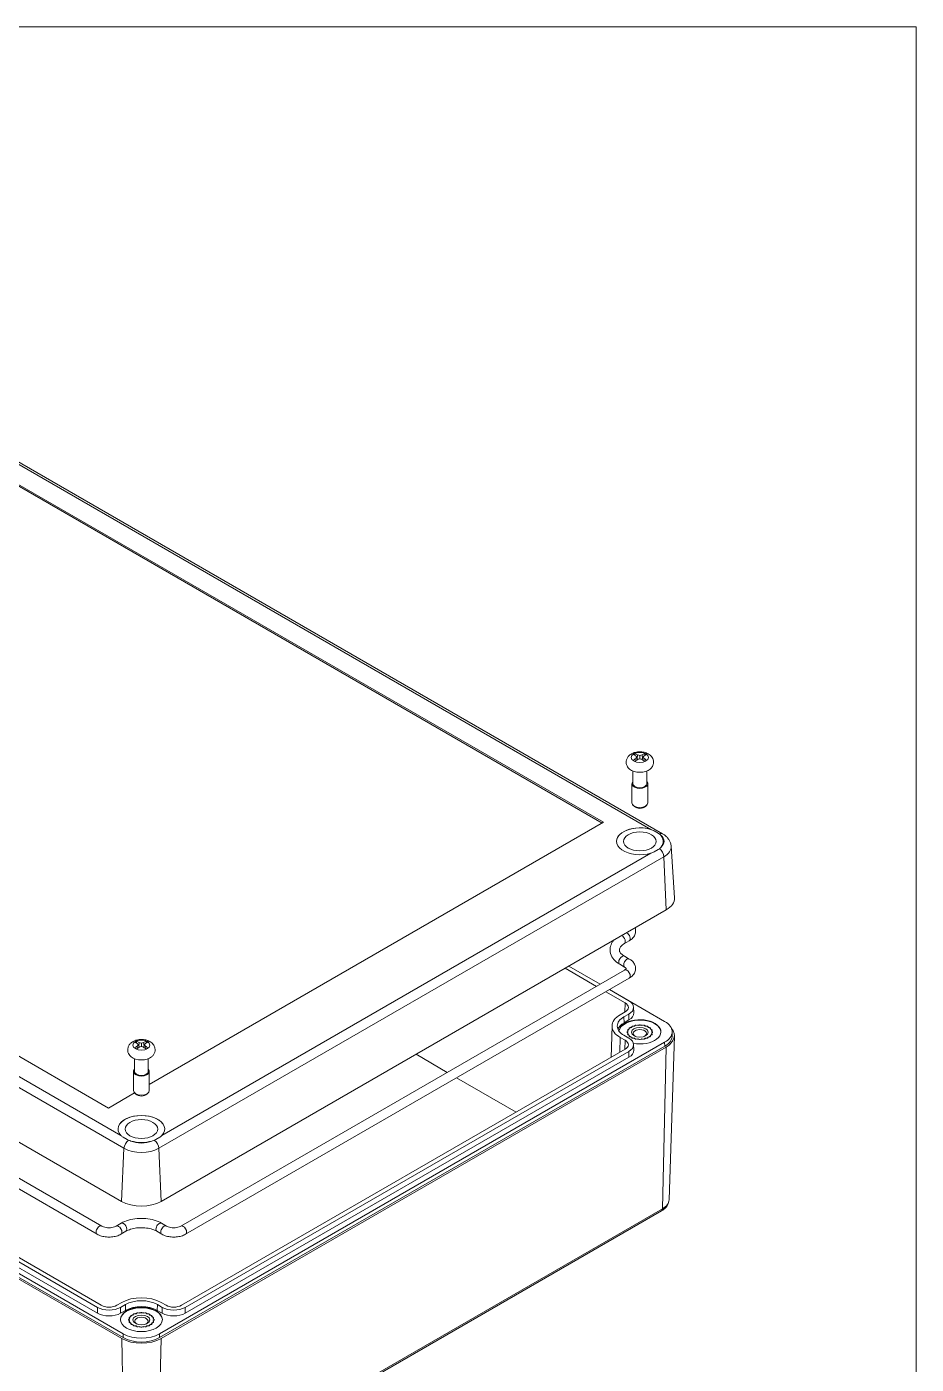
# Model space of a CAD drawing. Header units: millimetres. Extents: x 25 to 1372, y 25 to 1055.
# Drawn here: x 1139.8 to 1358.9, y 711.8 to 1041.4 of the extents above; entities that cross this region are included whole.
import ezdxf

# ---------------------------------------------------------------- set-up
doc = ezdxf.new("R2010")
doc.units = ezdxf.units.MM
doc.header["$LTSCALE"] = 5
for name, color, linetype, lineweight in [('Sketch Geometry (ANSI)', 7, 'Continuous', 9), ('Visible (ANSI)', 7, 'Continuous', 9), ('Visible Narrow (ANSI)', 7, 'Continuous', 9)]:
    doc.layers.add(name, color=color, linetype=linetype, lineweight=lineweight)

# ---------------------------------------------------------------- blocks, each defined once
blk = doc.blocks.new('Borders Default Border')
at = {"layer": 'Sketch Geometry (ANSI)', "flags": 128}
blk.add_lwpolyline([(7.62, 7.62), (7.62, 208.28), (271.78, 208.28), (271.78, 7.62), (7.62, 7.62)], dxfattribs=at)

msp = doc.modelspace()

# ---------------------------------------------------------------- linework, layer by layer
at = {"layer": 'Visible (ANSI)'}
for p, q in [((1127.255, 940.184), (1296.395, 842.531)), ((1281.879, 845.361), (1131.442, 932.216)), ((1281.553, 845.173), (1131.442, 931.84)), ((1009.466, 861.793), (1159.903, 774.938)), ((1289.792, 861.07), (1289.878, 860.54)), ((1290.086, 861.406), (1290.241, 860.774)), ((1290.271, 861.984), (1290.165, 861.087)), ((1290.193, 860.969), (1290.502, 860.873)), ((1290.823, 861.832), (1290.823, 860.981)), ((1291.145, 860.873), (1291.453, 860.969)), ((1291.376, 861.984), (1291.482, 861.087)), ((1291.561, 861.406), (1291.406, 860.774)), ((1291.855, 861.07), (1291.769, 860.54)), ((1289.116, 857.978), (1289.116, 854.845)), ((1292.531, 857.978), (1292.531, 854.845)), ((1288.868, 854.845), (1288.868, 850.15)), ((1292.778, 854.845), (1292.778, 850.15)), ((1163.155, 751.934), (994.015, 849.587)), ((1289.474, 849.237), (1289.125, 849.591)), ((1292.172, 849.237), (1292.522, 849.591)), ((1169.989, 780.762), (1281.879, 845.361)), ((1294.368, 843.271), (1295.351, 842.703)), ((1295.351, 838.61), (1294.368, 838.043)), ((1298.527, 839.462), (1299.345, 826.729)), ((1004.267, 834.761), (1158.282, 745.84)), ((1003.117, 832.769), (1157.132, 743.848)), ((1172.913, 751.934), (1297.329, 823.765)), ((994.037, 815.796), (1163.177, 718.143)), ((994.394, 816.002), (1163.533, 718.349)), ((994.422, 816.957), (1163.562, 719.304)), ((1003.236, 814.722), (1157.251, 725.802)), ((1004.148, 815.249), (1158.163, 726.328)), ((1287.007, 815.445), (1288.227, 816.149)), ((1003.204, 813.295), (1157.219, 724.375)), ((1288.227, 811.662), (1287.007, 812.366)), ((1177.787, 745.84), (1287.077, 808.939)), ((1280.11, 804.917), (1272.396, 809.37)), ((1281.022, 805.443), (1273.308, 809.897)), ((1281.054, 805.462), (1273.34, 809.915)), ((1287.077, 809.67), (1285.857, 810.375)), ((1178.937, 743.848), (1288.227, 806.947)), ((1287.196, 800.825), (1282.41, 803.589)), ((1288.108, 801.352), (1283.322, 804.115)), ((1296.922, 796.3), (1283.354, 804.134)), ((1285.976, 797.925), (1287.196, 798.629)), ((1286.888, 797.398), (1288.108, 798.102)), ((1289.273, 799.77), (1289.318, 798.362)), ((1283.97, 795.2), (1283.72, 787.42)), ((1286.92, 795.971), (1288.14, 796.676)), ((1288.226, 794.388), (1287.865, 794.24)), ((1288.221, 794.643), (1288.226, 794.388)), ((1288.762, 794.814), (1288.34, 794.738)), ((1288.894, 795.058), (1288.762, 794.814)), ((1289.5, 795.124), (1289.058, 795.127)), ((1289.755, 795.332), (1289.5, 795.124)), ((1290.367, 795.286), (1289.948, 795.368)), ((1290.722, 795.439), (1290.367, 795.286)), ((1291.279, 795.286), (1290.925, 795.439)), ((1291.698, 795.368), (1291.279, 795.286)), ((1292.147, 795.124), (1291.891, 795.332)), ((1292.589, 795.127), (1292.147, 795.124)), ((1292.885, 794.814), (1292.753, 795.058)), ((1293.307, 794.738), (1292.885, 794.814)), ((1293.421, 794.388), (1293.426, 794.643)), ((1293.782, 794.24), (1293.421, 794.388)), ((1167.482, 791.092), (1167.376, 790.195)), ((1168.587, 791.092), (1168.693, 790.195)), ((1172.507, 719.304), (1296.922, 791.136)), ((1287.196, 791.624), (1285.976, 792.328)), ((1288.108, 792.15), (1286.888, 792.854)), ((1287.944, 793.887), (1287.68, 793.682)), ((1287.68, 793.565), (1287.944, 793.361)), ((1287.802, 794.129), (1287.944, 793.887)), ((1287.944, 793.361), (1287.802, 793.119)), ((1287.865, 793.007), (1288.226, 792.86)), ((1288.226, 792.86), (1288.221, 792.604)), ((1288.34, 792.51), (1288.762, 792.434)), ((1288.762, 792.434), (1288.894, 792.19)), ((1289.058, 792.121), (1289.5, 792.124)), ((1289.5, 792.124), (1289.755, 791.916)), ((1289.948, 791.88), (1290.367, 791.961)), ((1290.367, 791.961), (1290.722, 791.809)), ((1290.925, 791.809), (1291.279, 791.961)), ((1291.279, 791.961), (1291.698, 791.88)), ((1291.891, 791.916), (1292.147, 792.124)), ((1292.147, 792.124), (1292.589, 792.121)), ((1292.753, 792.19), (1292.885, 792.434)), ((1292.885, 792.434), (1293.307, 792.51)), ((1293.421, 792.86), (1293.782, 793.007)), ((1293.426, 792.604), (1293.421, 792.86)), ((1293.703, 793.887), (1293.845, 794.129)), ((1293.967, 793.682), (1293.703, 793.887)), ((1293.703, 793.361), (1293.967, 793.565)), ((1293.845, 793.119), (1293.703, 793.361)), ((1298.023, 752.319), (1299.318, 792.705)), ((1298.773, 793.808), (1298.813, 792.87)), ((1167.003, 790.177), (1167.089, 789.648)), ((1167.297, 790.514), (1167.452, 789.882)), ((1167.404, 790.077), (1167.713, 789.981)), ((1168.034, 790.939), (1168.034, 790.088)), ((1168.356, 789.981), (1168.664, 790.077)), ((1168.771, 790.514), (1168.616, 789.882)), ((1169.066, 790.177), (1168.98, 789.648)), ((1172.535, 718.349), (1296.951, 790.18)), ((1297.307, 789.974), (1172.892, 718.143)), ((1177.906, 726.328), (1287.196, 789.427)), ((1178.818, 725.802), (1288.108, 788.901)), ((1235.68, 788.172), (1243.393, 783.718)), ((1289.273, 790.568), (1289.318, 789.16)), ((1166.327, 787.085), (1166.327, 783.952)), ((1169.742, 787.085), (1169.742, 783.952)), ((1178.85, 724.375), (1288.14, 787.474)), ((1166.079, 783.952), (1166.079, 779.258)), ((1169.989, 783.952), (1169.989, 779.258)), ((1245.693, 782.39), (1260.351, 773.928)), ((1159.903, 774.938), (1166.365, 778.669)), ((1166.685, 778.344), (1166.336, 778.699)), ((1169.383, 778.344), (1169.733, 778.699)), ((1164.49, 767.151), (1163.507, 767.718)), ((1172.562, 767.718), (1171.579, 767.151)), ((1296.153, 749.601), (1171.738, 677.77)), ((1161.848, 745.84), (1163.068, 746.544)), ((1173, 746.544), (1174.22, 745.84)), ((1162.998, 743.848), (1164.218, 744.553)), ((1171.85, 744.553), (1173.07, 743.848)), ((1161.967, 726.328), (1163.187, 727.032)), ((1162.879, 725.802), (1164.099, 726.506)), ((1171.969, 726.506), (1173.189, 725.802)), ((1172.881, 727.032), (1174.101, 726.328)), ((1162.911, 724.375), (1164.131, 725.079)), ((1165.155, 722.995), (1164.891, 722.79)), ((1164.891, 722.673), (1165.155, 722.468)), ((1165.013, 723.237), (1165.155, 722.995)), ((1165.155, 722.468), (1165.013, 722.226)), ((1165.437, 723.496), (1165.076, 723.348)), ((1165.076, 722.115), (1165.437, 721.967)), ((1165.431, 723.751), (1165.437, 723.496)), ((1165.437, 721.967), (1165.431, 721.712)), ((1165.973, 723.922), (1165.551, 723.846)), ((1166.104, 724.165), (1165.973, 723.922)), ((1166.711, 724.231), (1166.269, 724.234)), ((1166.966, 724.44), (1166.711, 724.231)), ((1167.578, 724.394), (1167.159, 724.476)), ((1167.933, 724.547), (1167.578, 724.394)), ((1168.49, 724.394), (1168.136, 724.547)), ((1168.909, 724.476), (1168.49, 724.394)), ((1169.358, 724.231), (1169.102, 724.44)), ((1169.8, 724.234), (1169.358, 724.231)), ((1170.096, 723.922), (1169.964, 724.165)), ((1170.518, 723.846), (1170.096, 723.922)), ((1170.632, 723.496), (1170.637, 723.751)), ((1170.993, 723.348), (1170.632, 723.496)), ((1170.632, 721.967), (1170.993, 722.115)), ((1170.637, 721.712), (1170.632, 721.967)), ((1170.914, 722.995), (1171.055, 723.237)), ((1171.178, 722.79), (1170.914, 722.995)), ((1170.914, 722.468), (1171.178, 722.673)), ((1171.055, 722.226), (1170.914, 722.468)), ((1171.938, 725.079), (1173.157, 724.375)), ((1165.551, 721.617), (1165.973, 721.541)), ((1165.973, 721.541), (1166.104, 721.298)), ((1166.269, 721.229), (1166.711, 721.232)), ((1166.711, 721.232), (1166.966, 721.024)), ((1167.159, 720.987), (1167.578, 721.069)), ((1167.578, 721.069), (1167.933, 720.917)), ((1168.136, 720.917), (1168.49, 721.069)), ((1168.49, 721.069), (1168.909, 720.987)), ((1169.102, 721.024), (1169.358, 721.232)), ((1169.358, 721.232), (1169.8, 721.229)), ((1169.964, 721.298), (1170.096, 721.541)), ((1170.096, 721.541), (1170.518, 721.617))]:
    msp.add_line(p, q, dxfattribs=at)
for centre, major_axis, ratio, start_param, end_param in [((1290.823, 861.329), (-2.051, 0), 0.5773503, 5.3382315, 5.6573428), ((1292.933, 847.222), (-11.796, 15.105), 0.4683232, 5.4829859, 5.5303521), ((1292.933, 844.786), (6.71, 17.953), 0.6688348, 0.7399877, 0.7873538), ((1290.823, 861.329), (2.051, 0), 0.5773503, 3.7674352, 4.0865465), ((1288.714, 844.786), (6.71, -17.953), 0.6688348, 2.5185631, 2.5659292), ((1288.714, 847.222), (-11.796, -15.105), 0.4683232, 4.0587501, 4.1061163), ((1293.187, 846.699), (-8.254, 17.347), 0.2821477, 5.5766944, 5.609304), ((1293.187, 845.224), (2.821, 19.002), 0.4826593, 0.6274551, 0.6600647), ((1289.546, 844.597), (11.674, -15.256), 0.8075972, 2.3077861, 2.3403957), ((1289.546, 847.326), (-15.519, -11.322), 0.6070855, 4.2200924, 4.252702), ((1292.101, 844.597), (11.674, 15.256), 0.8075972, 0.801197, 0.8338066), ((1292.101, 847.326), (-15.519, 11.322), 0.6070855, 5.1720759, 5.2046856), ((1292.933, 844.786), (6.71, 17.953), 0.6688348, 0.5756634, 0.6230296), ((1292.933, 847.222), (-11.796, 15.105), 0.4683232, 5.3186617, 5.3660279), ((1288.46, 846.699), (-8.254, -17.347), 0.2821477, 3.8154739, 3.8480836), ((1288.46, 845.224), (2.821, -19.002), 0.4826593, 2.4815279, 2.5141376), ((1288.714, 847.222), (-11.796, -15.105), 0.4683232, 3.8944259, 3.941792), ((1288.714, 844.786), (6.71, -17.953), 0.6688348, 2.3542388, 2.401605), ((1290.823, 861.329), (-2.051, 0), 0.5773503, 3.7674352, 4.0865465), ((1290.823, 861.329), (2.051, 0), 0.5773503, 5.3382315, 5.6573428), ((1290.823, 859.446), (-3.063, 0), 0.5773503, 0.6024634, 2.5391292), ((1290.823, 854.845), (1.955, 0), 0.5773503, 2.6332028, 6.7915752), ((1290.823, 854.845), (1.708, 0), 0.5773503, 3.1415927, 6.2831853), ((1290.823, 850.15), (1.955, 0), 0.5773503, 3.1415927, 6.2831853), ((1290.823, 849.68), (-1.553, 0), 0.5773503, 0.5178058, 2.6237869), ((1290.823, 840.666), (-5.75, 0), 0.5773503, 4.2175379, 8.3488327), ((1290.823, 840.657), (-5.75, 0), 0.5773503, 4.048139, 6.2817711), ((1290.823, 840.657), (5.75, 0), 0.5773503, 0.0014142, 0.6642499), ((1290.823, 840.666), (5.75, 0), 0.5773503, 5.8169326, 6.749438), ((1292.45, 826.582), (6.9, 0), 0.5773503, 5.4977871, 6.3202517), ((1285.294, 799.727), (3.98, 0), 0.5773503, 5.4977871, 7.0685835), ((1290.823, 795.126), (-6.855, 0), 0.5773503, 5.4977871, 7.0685835), ((1285.294, 799.727), (2.69, 0), 0.5773503, 5.4977871, 7.0685835), ((1285.294, 798.319), (4.025, 0), 0.5773503, 5.4977871, 6.3017026), ((1290.823, 795.126), (-5.565, 0), 0.5773503, 5.4977871, 7.0685835), ((1290.823, 793.718), (-5.52, 0), 0.5773503, 5.4977871, 6.0793989), ((1290.823, 793.718), (5.175, 0), 0.5773503, 4.3988121, 9.3549859), ((1290.823, 793.624), (5.175, 0), 0.5773503, 0.0157141, 3.0456236), ((1290.823, 793.624), (3.145, 0), 0.5773503, 2.4810051, 2.5455432), ((1290.823, 793.624), (3.145, 0), 0.5773503, 2.1668458, 2.2313839), ((1290.823, 793.624), (3.145, 0), 0.5773503, 1.8526866, 1.9172246), ((1290.823, 793.624), (3.145, 0), 0.5773503, 1.5385273, 1.6030654), ((1290.823, 793.624), (3.145, 0), 0.5773503, 1.224368, 1.2889061), ((1290.823, 793.624), (3.145, 0), 0.5773503, 0.9102088, 0.9747468), ((1290.823, 793.624), (3.145, 0), 0.5773503, 0.5960495, 0.6605876), ((1292.45, 793.718), (6.325, 0), 0.5773503, 5.4977871, 7.0685835), ((1292.45, 792.779), (6.87, 0), 0.5773503, 5.4977871, 6.7389155), ((1168.034, 790.437), (-2.051, 0), 0.5773503, 5.3382315, 5.6573428), ((1170.144, 776.33), (-11.796, 15.105), 0.4683232, 5.4829859, 5.5303521), ((1165.925, 773.894), (6.71, -17.953), 0.6688348, 2.5185631, 2.5659292), ((1166.757, 773.705), (11.674, -15.256), 0.8075972, 2.3077861, 2.3403957), ((1169.312, 773.705), (11.674, 15.256), 0.8075972, 0.801197, 0.8338066), ((1170.144, 773.894), (6.71, 17.953), 0.6688348, 0.5756634, 0.6230296), ((1165.925, 776.33), (-11.796, -15.105), 0.4683232, 3.8944259, 3.941792), ((1168.034, 790.437), (-2.051, 0), 0.5773503, 3.7674352, 4.0865465), ((1285.294, 790.525), (2.69, 0), 0.5773503, 5.4977871, 7.0685835), ((1290.823, 793.624), (-3.145, 0), 0.5773503, 6.2509163, 6.3154543), ((1290.823, 793.624), (-3.145, 0), 0.5773503, 5.936757, 6.0012951), ((1290.823, 793.624), (-3.145, 0), 0.5773503, 0.2818902, 0.3464283), ((1285.294, 790.525), (3.98, 0), 0.5773503, 5.4977871, 7.0685835), ((1290.823, 793.624), (-3.145, 0), 0.5773503, 0.5960495, 0.6605876), ((1290.823, 793.624), (-3.145, 0), 0.5773503, 0.9102088, 0.9747468), ((1290.823, 793.313), (-1.639, 0), 0.5773503, 2.2816106, 7.1431674), ((1290.823, 793.624), (-3.145, 0), 0.5773503, 1.224368, 1.2889061), ((1290.823, 793.624), (-3.145, 0), 0.5773503, 1.5385273, 1.6030654), ((1290.823, 793.624), (-3.145, 0), 0.5773503, 1.8526866, 1.9172246), ((1290.823, 793.624), (-3.145, 0), 0.5773503, 2.1668458, 2.2313839), ((1290.823, 793.624), (-3.145, 0), 0.5773503, 2.4810051, 2.5455432), ((1290.823, 793.624), (3.145, 0), 0.5773503, 0.2818902, 0.3464283), ((1290.823, 793.624), (3.145, 0), 0.5773503, 5.936757, 6.0012951), ((1290.823, 793.624), (3.145, 0), 0.5773503, 6.2509163, 6.3154543), ((1292.45, 792.779), (6.365, 0), 0.5773503, 5.4977871, 6.3078805), ((1170.144, 773.894), (6.71, 17.953), 0.6688348, 0.7399877, 0.7873538), ((1168.034, 790.437), (2.051, 0), 0.5773503, 3.7674352, 4.0865465), ((1165.925, 776.33), (-11.796, -15.105), 0.4683232, 4.0587501, 4.1061163), ((1170.398, 775.807), (-8.254, 17.347), 0.2821477, 5.5766944, 5.609304), ((1170.398, 774.332), (2.821, 19.002), 0.4826593, 0.6274551, 0.6600647), ((1166.757, 776.434), (-15.519, -11.322), 0.6070855, 4.2200924, 4.252702), ((1169.312, 776.434), (-15.519, 11.322), 0.6070855, 5.1720759, 5.2046856), ((1170.144, 776.33), (-11.796, 15.105), 0.4683232, 5.3186617, 5.3660279), ((1165.671, 775.807), (-8.254, -17.347), 0.2821477, 3.8154739, 3.8480836), ((1165.671, 774.332), (2.821, -19.002), 0.4826593, 2.4815279, 2.5141376), ((1165.925, 773.894), (6.71, -17.953), 0.6688348, 2.3542388, 2.401605), ((1168.034, 790.437), (2.051, 0), 0.5773503, 5.3382315, 5.6573428), ((1285.294, 789.117), (4.025, 0), 0.5773503, 5.4977871, 6.3017026), ((1168.034, 788.553), (-3.063, 0), 0.5773503, 0.6024634, 2.5391292), ((1168.034, 783.952), (1.955, 0), 0.5773503, 2.6332028, 6.7915752), ((1168.034, 783.952), (1.708, 0), 0.5773503, 3.1415927, 6.2831853), ((1168.034, 779.258), (1.955, 0), 0.5773503, 3.1415927, 6.2831853), ((1168.034, 778.788), (-1.553, 0), 0.5773503, 0.5178058, 2.6237869), ((1168.034, 769.774), (5.75, 0), 0.5773503, 5.7883342, 9.919629), ((1168.034, 769.765), (5.75, 0), 0.5773503, 0.0014142, 3.1401784), ((1168.034, 769.774), (5.75, 0), 0.5773503, 4.2461362, 5.1786417), ((1168.034, 754.75), (-6.9, 0), 0.5773503, 0.7853982, 2.3561945), ((1168.034, 724.234), (-6.855, 0), 0.5773503, 3.9269908, 5.4977871), ((1160.065, 727.426), (3.98, 0), 0.5773503, 3.9269908, 5.4977871), ((1160.065, 727.426), (2.69, 0), 0.5773503, 3.9269908, 5.4977871), ((1168.034, 722.732), (5.175, 0), 0.5773503, 0.0157141, 3.1258785), ((1168.034, 724.234), (-5.565, 0), 0.5773503, 3.9269908, 5.4977871), ((1168.034, 722.825), (-5.52, 0), 0.5773503, 3.9269908, 5.4977871), ((1176.003, 727.426), (3.98, 0), 0.5773503, 3.9269908, 5.4977871), ((1176.003, 727.426), (2.69, 0), 0.5773503, 3.9269908, 5.4977871), ((1160.065, 726.018), (4.025, 0), 0.5773503, 3.9269908, 5.4977871), ((1168.034, 722.732), (-3.145, 0), 0.5773503, 6.2509163, 6.3154543), ((1168.034, 722.732), (-3.145, 0), 0.5773503, 5.936757, 6.0012951), ((1168.034, 722.732), (-3.145, 0), 0.5773503, 0.2818902, 0.3464283), ((1168.034, 722.732), (3.145, 0), 0.5773503, 2.4810051, 2.5455432), ((1168.034, 722.732), (3.145, 0), 0.5773503, 2.1668458, 2.2313839), ((1168.034, 722.421), (-1.639, 0), 0.5773503, 2.2816106, 7.1431674), ((1168.034, 722.732), (3.145, 0), 0.5773503, 1.8526866, 1.9172246), ((1168.034, 722.732), (3.145, 0), 0.5773503, 1.5385273, 1.6030654), ((1168.034, 722.732), (3.145, 0), 0.5773503, 1.224368, 1.2889061), ((1168.034, 722.732), (3.145, 0), 0.5773503, 0.9102088, 0.9747468), ((1168.034, 722.732), (3.145, 0), 0.5773503, 0.5960495, 0.6605876), ((1168.034, 722.732), (3.145, 0), 0.5773503, 0.2818902, 0.3464283), ((1168.034, 722.732), (3.145, 0), 0.5773503, 5.936757, 6.0012951), ((1168.034, 722.732), (3.145, 0), 0.5773503, 6.2509163, 6.3154543), ((1176.003, 726.018), (4.025, 0), 0.5773503, 3.9269908, 5.4977871), ((1168.034, 721.886), (6.325, 0), 0.5773503, 3.9269908, 5.4977871), ((1168.034, 722.732), (-3.145, 0), 0.5773503, 0.5960495, 0.6605876), ((1168.034, 722.732), (-3.145, 0), 0.5773503, 0.9102088, 0.9747468), ((1168.034, 722.732), (-3.145, 0), 0.5773503, 1.224368, 1.2889061), ((1168.034, 722.732), (-3.145, 0), 0.5773503, 1.5385273, 1.6030654), ((1168.034, 722.732), (-3.145, 0), 0.5773503, 1.8526866, 1.9172246), ((1168.034, 722.732), (-3.145, 0), 0.5773503, 2.1668458, 2.2313839), ((1168.034, 722.732), (-3.145, 0), 0.5773503, 2.4810051, 2.5455432), ((1168.034, 720.948), (-6.87, 0), 0.5773503, 0.7853982, 2.3561945), ((1168.034, 720.948), (6.365, 0), 0.5773503, 3.9269908, 5.4977871)]:
    msp.add_ellipse(centre, major_axis=major_axis, ratio=ratio, start_param=start_param, end_param=end_param, dxfattribs=at)
for centre, major_axis in [((1290.823, 840.657), (4.025, 0)), ((1290.823, 793.624), (3.047, 0)), ((1290.823, 793.624), (-2.077, 0)), ((1168.034, 769.765), (4.025, 0)), ((1168.034, 722.825), (5.175, 0)), ((1168.034, 722.732), (3.047, 0)), ((1168.034, 722.732), (-2.077, 0))]:
    msp.add_ellipse(centre, major_axis=major_axis, ratio=0.5773503, dxfattribs=at)
for points, knots in [([(1288.299, 858.444), (1288.052, 858.651), (1287.825, 858.914), (1287.55, 859.478), (1287.473, 859.746), (1287.436, 860.265), (1287.463, 860.512), (1287.595, 860.978), (1287.702, 861.196), (1287.986, 861.612), (1288.172, 861.799), (1288.627, 862.158), (1288.907, 862.308), (1289.537, 862.557), (1289.892, 862.642), (1290.616, 862.729), (1290.983, 862.731), (1291.707, 862.652), (1292.063, 862.57), (1292.745, 862.311), (1293.073, 862.133), (1293.612, 861.672), (1293.836, 861.408), (1294.103, 860.843), (1294.177, 860.576), (1294.21, 860.058), (1294.181, 859.812), (1294.045, 859.347), (1293.936, 859.131), (1293.671, 858.748), (1293.514, 858.584), (1293.347, 858.444)], [1.7537311, 1.7537311, 1.7537311, 1.7537311, 2.0823434, 2.0823434, 2.3151211, 2.3151211, 2.5180272, 2.5180272, 2.7310596, 2.7310596, 2.9891819, 2.9891819, 3.3268534, 3.3268534, 3.7212311, 3.7212311, 4.1154952, 4.1154952, 4.509517, 4.509517, 4.9046979, 4.9046979, 5.2304493, 5.2304493, 5.4618227, 5.4618227, 5.6645651, 5.6645651, 5.8782646, 5.8782646, 6.1002506, 6.1002506, 6.1002506, 6.1002506]), ([(1296.395, 842.531), (1296.613, 842.405), (1296.822, 842.266), (1297.218, 841.956), (1297.405, 841.786), (1297.748, 841.411), (1297.905, 841.205), (1298.175, 840.759), (1298.289, 840.517), (1298.456, 840.006), (1298.51, 839.736), (1298.527, 839.462)], [4.71238898, 4.71238898, 4.71238898, 4.71238898, 4.86205534, 4.86205534, 5.01172169, 5.01172169, 5.16138805, 5.16138805, 5.3110544, 5.3110544, 5.46072076, 5.46072076, 5.46072076, 5.46072076]), ([(1288.227, 816.149), (1288.564, 816.344), (1288.871, 816.581), (1289.378, 817.155), (1289.579, 817.493), (1289.773, 818.166), (1289.8, 818.483), (1289.738, 818.972), (1289.693, 819.15), (1289.629, 819.32)], [3.14159265, 3.14159265, 3.14159265, 3.14159265, 3.45575192, 3.45575192, 3.76225015, 3.76225015, 3.99929912, 3.99929912, 4.14070167, 4.14070167, 4.14070167, 4.14070167]), ([(1285.857, 810.375), (1285.307, 810.692), (1284.821, 811.072), (1284.035, 811.962), (1283.735, 812.478), (1283.453, 813.506), (1283.429, 814.001), (1283.598, 814.942), (1283.782, 815.385), (1284.166, 815.98), (1284.31, 816.165), (1284.469, 816.34)], [4.712389, 4.712389, 4.712389, 4.712389, 5.0265482, 5.0265482, 5.3407075, 5.3407075, 5.6008051, 5.6008051, 5.8550656, 5.8550656, 5.9799119, 5.9799119, 5.9799119, 5.9799119]), ([(1287.007, 812.366), (1286.675, 812.558), (1286.408, 812.768), (1286.016, 813.18), (1285.895, 813.379), (1285.76, 813.739), (1285.747, 813.897), (1285.808, 814.241), (1285.889, 814.436), (1286.217, 814.865), (1286.459, 815.093), (1286.853, 815.353), (1286.929, 815.399), (1287.007, 815.445)], [4.712389, 4.712389, 4.712389, 4.712389, 4.9952653, 4.9952653, 5.2850503, 5.2850503, 5.5992096, 5.5992096, 5.9133689, 5.9133689, 6.2162492, 6.2162492, 6.2831853, 6.2831853, 6.2831853, 6.2831853]), ([(1288.227, 806.947), (1288.564, 807.142), (1288.871, 807.379), (1289.378, 807.953), (1289.579, 808.291), (1289.773, 808.964), (1289.8, 809.281), (1289.724, 809.881), (1289.629, 810.163), (1289.338, 810.708), (1289.129, 810.962), (1288.69, 811.364), (1288.466, 811.524), (1288.227, 811.662)], [3.1415927, 3.1415927, 3.1415927, 3.1415927, 3.4557519, 3.4557519, 3.7622501, 3.7622501, 3.9992991, 3.9992991, 4.2266569, 4.2266569, 4.489571, 4.489571, 4.712389, 4.712389, 4.712389, 4.712389]), ([(1287.478, 809.305), (1287.476, 809.31), (1287.472, 809.32), (1287.442, 809.373), (1287.392, 809.441), (1287.239, 809.568), (1287.165, 809.619), (1287.077, 809.67)], [4.11539272, 4.11539272, 4.11539272, 4.11539272, 4.24220535, 4.24220535, 4.53551919, 4.53551919, 4.71238898, 4.71238898, 4.71238898, 4.71238898]), ([(1287.077, 808.939), (1287.199, 809.009), (1287.292, 809.081), (1287.418, 809.202), (1287.451, 809.251), (1287.478, 809.301), (1287.479, 809.309), (1287.479, 809.309)], [3.14159265, 3.14159265, 3.14159265, 3.14159265, 3.38585566, 3.38585566, 3.62618953, 3.62618953, 3.81987875, 3.81987875, 3.81987875, 3.81987875]), ([(1165.51, 787.551), (1165.263, 787.759), (1165.036, 788.022), (1164.761, 788.586), (1164.684, 788.854), (1164.647, 789.373), (1164.674, 789.619), (1164.806, 790.086), (1164.913, 790.303), (1165.197, 790.72), (1165.382, 790.907), (1165.838, 791.266), (1166.118, 791.416), (1166.748, 791.665), (1167.103, 791.75), (1167.827, 791.837), (1168.194, 791.839), (1168.918, 791.759), (1169.274, 791.678), (1169.956, 791.419), (1170.284, 791.241), (1170.823, 790.78), (1171.047, 790.516), (1171.314, 789.951), (1171.388, 789.683), (1171.421, 789.166), (1171.392, 788.92), (1171.256, 788.455), (1171.147, 788.238), (1170.882, 787.856), (1170.725, 787.691), (1170.558, 787.551)], [1.7537311, 1.7537311, 1.7537311, 1.7537311, 2.0823434, 2.0823434, 2.3151211, 2.3151211, 2.5180272, 2.5180272, 2.7310596, 2.7310596, 2.9891819, 2.9891819, 3.3268534, 3.3268534, 3.7212311, 3.7212311, 4.1154952, 4.1154952, 4.509517, 4.509517, 4.9046979, 4.9046979, 5.2304493, 5.2304493, 5.4618227, 5.4618227, 5.6645651, 5.6645651, 5.8782646, 5.8782646, 6.1002506, 6.1002506, 6.1002506, 6.1002506]), ([(1296.153, 749.601), (1296.357, 749.719), (1296.551, 749.848), (1296.912, 750.133), (1297.08, 750.289), (1297.384, 750.627), (1297.52, 750.81), (1297.75, 751.203), (1297.844, 751.414), (1297.977, 751.856), (1298.016, 752.087), (1298.023, 752.319)], [3.14159265, 3.14159265, 3.14159265, 3.14159265, 3.29496883, 3.29496883, 3.448345, 3.448345, 3.60172117, 3.60172117, 3.75509734, 3.75509734, 3.90847352, 3.90847352, 3.90847352, 3.90847352]), ([(1158.282, 745.84), (1158.404, 745.77), (1158.554, 745.701), (1158.905, 745.579), (1159.108, 745.527), (1159.549, 745.453), (1159.788, 745.432), (1160.271, 745.429), (1160.514, 745.446), (1160.973, 745.516), (1161.189, 745.569), (1161.561, 745.694), (1161.72, 745.766), (1161.848, 745.84)], [1.5707963, 1.5707963, 1.5707963, 1.5707963, 1.8150593, 1.8150593, 2.0731072, 2.0731072, 2.3420376, 2.3420376, 2.61516, 2.61516, 2.8847753, 2.8847753, 3.1415927, 3.1415927, 3.1415927, 3.1415927]), ([(1163.068, 746.544), (1163.618, 746.862), (1164.234, 747.118), (1165.547, 747.504), (1166.245, 747.635), (1167.671, 747.765), (1168.398, 747.765), (1169.823, 747.635), (1170.521, 747.504), (1171.835, 747.118), (1172.45, 746.862), (1173, 746.544)], [0, 0, 0, 0, 0.3141593, 0.3141593, 0.6283185, 0.6283185, 0.9424778, 0.9424778, 1.2566371, 1.2566371, 1.5707963, 1.5707963, 1.5707963, 1.5707963]), ([(1164.218, 744.553), (1164.551, 744.745), (1164.949, 744.919), (1165.844, 745.203), (1166.344, 745.312), (1167.394, 745.443), (1167.945, 745.464), (1169.032, 745.412), (1169.568, 745.339), (1170.56, 745.112), (1171.017, 744.959), (1171.568, 744.707), (1171.715, 744.631), (1171.85, 744.553)], [0, 0, 0, 0, 0.2828763, 0.2828763, 0.5724656, 0.5724656, 0.8672368, 0.8672368, 1.1630075, 1.1630075, 1.455294, 1.455294, 1.5707963, 1.5707963, 1.5707963, 1.5707963]), ([(1174.22, 745.84), (1174.342, 745.77), (1174.492, 745.701), (1174.843, 745.579), (1175.046, 745.527), (1175.487, 745.453), (1175.726, 745.432), (1176.209, 745.429), (1176.453, 745.446), (1176.912, 745.516), (1177.127, 745.569), (1177.5, 745.694), (1177.659, 745.766), (1177.787, 745.84)], [1.5707963, 1.5707963, 1.5707963, 1.5707963, 1.8150593, 1.8150593, 2.0731072, 2.0731072, 2.3420376, 2.3420376, 2.61516, 2.61516, 2.8847753, 2.8847753, 3.1415927, 3.1415927, 3.1415927, 3.1415927]), ([(1157.132, 743.848), (1157.469, 743.654), (1157.838, 743.501), (1158.615, 743.273), (1159.023, 743.197), (1159.854, 743.121), (1160.276, 743.121), (1161.107, 743.197), (1161.515, 743.273), (1162.292, 743.501), (1162.661, 743.654), (1162.998, 743.848)], [1.5707963, 1.5707963, 1.5707963, 1.5707963, 1.8849556, 1.8849556, 2.1991149, 2.1991149, 2.5132741, 2.5132741, 2.8274334, 2.8274334, 3.1415927, 3.1415927, 3.1415927, 3.1415927]), ([(1173.07, 743.848), (1173.407, 743.654), (1173.776, 743.501), (1174.553, 743.273), (1174.962, 743.197), (1175.792, 743.121), (1176.215, 743.121), (1177.045, 743.197), (1177.454, 743.273), (1178.231, 743.501), (1178.599, 743.654), (1178.937, 743.848)], [1.5707963, 1.5707963, 1.5707963, 1.5707963, 1.8849556, 1.8849556, 2.1991149, 2.1991149, 2.5132741, 2.5132741, 2.8274334, 2.8274334, 3.1415927, 3.1415927, 3.1415927, 3.1415927])]:
    msp.add_open_spline(points, degree=3, knots=knots, dxfattribs=at)
for points, degree in [([(1289.614, 861.8), (1289.617, 862.04), (1289.622, 862.288)], 2), ([(1292.025, 862.288), (1292.03, 862.04), (1292.033, 861.8)], 2), ([(1294.368, 843.271), (1294.111, 843.391), (1293.839, 843.499), (1293.554, 843.588)], 3), ([(1295.62, 842.493), (1295.536, 842.565), (1295.446, 842.635), (1295.351, 842.703)], 3), ([(1295.96, 842.159), (1295.858, 842.275), (1295.745, 842.387), (1295.62, 842.493)], 3), ([(1293.554, 837.745), (1293.839, 837.834), (1294.111, 837.93), (1294.368, 838.043)], 3), ([(1295.351, 838.61), (1295.446, 838.682), (1295.536, 838.757), (1295.62, 838.832)], 3), ([(1295.62, 838.832), (1295.746, 838.944), (1295.859, 839.058), (1295.96, 839.174)], 3), ([(1166.825, 790.907), (1166.828, 791.147), (1166.833, 791.396)], 2), ([(1169.236, 791.396), (1169.24, 791.147), (1169.244, 790.907)], 2), ([(1287.931, 793.877), (1287.92, 793.9), (1287.909, 793.923), (1287.898, 793.945)], 3), ([(1288.226, 792.86), (1288.204, 792.828), (1288.183, 792.796), (1288.164, 792.765)], 3), ([(1288.762, 792.434), (1288.74, 792.41), (1288.719, 792.386), (1288.698, 792.363)], 3), ([(1289.5, 792.124), (1289.478, 792.102), (1289.457, 792.08), (1289.435, 792.058)], 3), ([(1290.367, 791.961), (1290.346, 791.938), (1290.324, 791.914), (1290.302, 791.89)], 3), ([(1291.279, 791.961), (1291.258, 791.934), (1291.236, 791.906), (1291.215, 791.879)], 3), ([(1292.147, 792.124), (1292.126, 792.09), (1292.104, 792.056), (1292.083, 792.022)], 3), ([(1292.885, 792.434), (1292.864, 792.388), (1292.843, 792.341), (1292.822, 792.296)], 3), ([(1162.974, 768.197), (1163.128, 768.033), (1163.305, 767.87), (1163.507, 767.718)], 3), ([(1172.562, 767.718), (1172.763, 767.87), (1172.941, 768.033), (1173.095, 768.197)], 3), ([(1164.49, 767.151), (1164.611, 767.098), (1164.736, 767.048), (1164.864, 767.001)], 3), ([(1164.864, 767.001), (1165.053, 766.931), (1165.249, 766.867), (1165.449, 766.809)], 3), ([(1170.619, 766.809), (1170.821, 766.867), (1171.016, 766.932), (1171.205, 767.001)], 3), ([(1171.205, 767.001), (1171.333, 767.048), (1171.457, 767.098), (1171.579, 767.151)], 3), ([(1165.142, 722.985), (1165.131, 723.008), (1165.12, 723.03), (1165.109, 723.053)], 3), ([(1165.437, 721.967), (1165.415, 721.936), (1165.394, 721.904), (1165.375, 721.873)], 3), ([(1165.973, 721.541), (1165.951, 721.518), (1165.93, 721.494), (1165.909, 721.471)], 3), ([(1166.711, 721.232), (1166.689, 721.21), (1166.667, 721.187), (1166.646, 721.165)], 3), ([(1167.578, 721.069), (1167.557, 721.045), (1167.535, 721.022), (1167.513, 720.998)], 3), ([(1168.49, 721.069), (1168.469, 721.042), (1168.447, 721.014), (1168.426, 720.987)], 3), ([(1169.358, 721.232), (1169.337, 721.198), (1169.315, 721.163), (1169.294, 721.129)], 3), ([(1170.096, 721.541), (1170.075, 721.495), (1170.054, 721.449), (1170.033, 721.403)], 3)]:
    msp.add_open_spline(points, degree=degree, dxfattribs=at)
at = {"layer": 'Visible Narrow (ANSI)'}
for p, q in [((1293.554, 843.588), (1128.37, 938.957)), ((997.79, 863.567), (1162.974, 768.197)), ((1163.734, 765.017), (994.594, 862.67)), ((1173.095, 768.197), (1293.554, 837.745)), ((1296.75, 836.849), (1172.335, 765.017)), ((1296.75, 836.849), (1297.329, 823.765)), ((1287.146, 798.6), (1287.196, 800.825)), ((1288.108, 798.102), (1288.14, 796.676)), ((1286.888, 797.398), (1286.92, 795.971)), ((1285.895, 788.676), (1285.976, 792.328)), ((1287.146, 789.398), (1287.196, 791.624)), ((1296.951, 790.18), (1296.922, 791.136)), ((1288.108, 788.901), (1288.14, 787.474)), ((1296.391, 750.103), (1297.307, 789.974)), ((1163.734, 765.017), (1163.155, 751.934)), ((1172.335, 765.017), (1172.913, 751.934)), ((1171.976, 678.272), (1296.391, 750.103)), ((1157.251, 725.802), (1157.219, 724.375)), ((1162.879, 725.802), (1162.911, 724.375)), ((1164.099, 726.506), (1164.131, 725.079)), ((1171.969, 726.506), (1171.938, 725.079)), ((1173.189, 725.802), (1173.157, 724.375)), ((1178.818, 725.802), (1178.85, 724.375)), ((1163.533, 718.349), (1163.562, 719.304)), ((1172.535, 718.349), (1172.507, 719.304)), ((1164.093, 678.272), (1163.177, 718.143)), ((1171.976, 678.272), (1172.892, 718.143))]:
    msp.add_line(p, q, dxfattribs=at)
for centre in [(1290.823, 861.324), (1168.034, 790.431)]:
    msp.add_ellipse(centre, major_axis=(-2.109, 0), ratio=0.5773503, dxfattribs=at)
for centre, major_axis, start_param, end_param in [((1295.532, 841.037), (0.863, 1.494), 0, 0.7129728), ((1292.45, 840.666), (4.359, 0), 5.6484117, 6.917959), ((1295.532, 837.478), (0.862, -1.494), 0.837758, 2.2837692), ((1292.45, 839.332), (6.082, 0), 5.4977871, 6.3202517), ((1286.432, 816.441), (0.575, -0.996), 0, 2.461982), ((1287.652, 817.145), (0.575, -0.996), 0, 2.461982), ((1286.432, 811.37), (-0.575, -0.996), 3.1415927, 6.2831853), ((1287.652, 810.666), (-0.575, -0.996), 3.1415927, 6.2831853), ((1287.652, 807.943), (-0.575, 0.996), 3.1415927, 6.2831853), ((1164.952, 765.647), (-0.862, -1.494), 3.9994161, 5.4454273), ((1168.034, 767.5), (-6.082, 0), 0.7853982, 2.3561945), ((1168.034, 768.835), (-4.359, 0), 0.9360227, 2.20557), ((1171.117, 765.647), (0.862, -1.494), 0.837758, 2.2837692), ((1292.45, 752.378), (5.574, 0), 5.4977871, 6.264668), ((1295.578, 750.597), (0.575, -0.996), 0, 0.7592182), ((1157.707, 744.844), (0.575, 0.996), 0, 3.1415927), ((1162.423, 744.844), (-0.575, 0.996), 3.1415927, 6.2831853), ((1163.643, 745.549), (-0.575, 0.996), 3.1415927, 6.2831853), ((1172.425, 745.549), (0.575, 0.996), 0, 3.1415927), ((1173.645, 744.844), (0.575, 0.996), 0, 3.1415927), ((1178.362, 744.844), (-0.575, 0.996), 3.1415927, 6.2831853)]:
    msp.add_ellipse(centre, major_axis=major_axis, ratio=0.5773503, start_param=start_param, end_param=end_param, dxfattribs=at)

# ---------------------------------------------------------------- block references
at = {"xscale": 5, "yscale": 5, "zscale": 5}
msp.add_blockref('Borders Default Border', (0, 0), dxfattribs=at)

doc.saveas('drawing.dxf')
